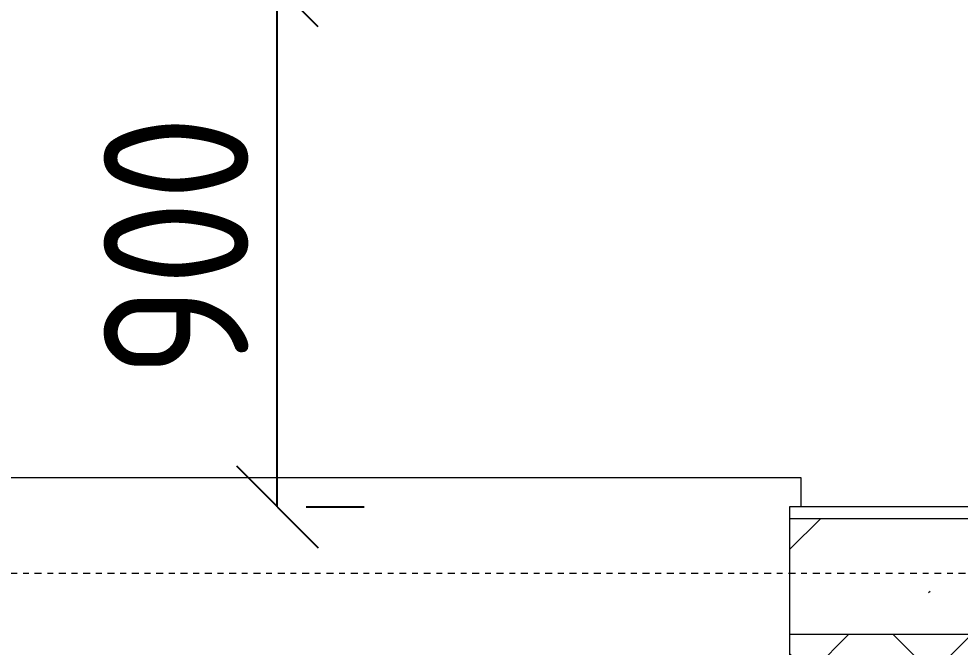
# Model space of a CAD drawing. Header units: millimetres. Extents: x -174154 to -170572, y -111302 to -109817.
# Drawn here: x -170913.08 to -170896.82, y -110935.04 to -110924.18 of the extents above; entities that cross this region are included whole.
import ezdxf

# ---------------------------------------------------------------- set-up
doc = ezdxf.new("R2010")
doc.units = ezdxf.units.MM
doc.linetypes.add('ACAD_ISO02W100', pattern=[15, 12, -3])
doc.linetypes.add('ADSK_Линия сетки', pattern=[21, 12, -3, 3, -3])
doc.layers.get('Defpoints').update_dxf_attribs({"color": 70})
for name, color, linetype, lineweight in [('!Подложка', 252, 'ACAD_ISO02W100', 25), ('Окна', 7, 'Continuous', 18), ('Оси', 7, 'Continuous', 9), ('Подоконник_Верхний брус', 7, 'Continuous', 18), ('Размеры', 7, 'Continuous', 9), ('Стены разрез', 7, 'Continuous', 40), ('Стены штриховка', 7, 'Continuous', 18)]:
    doc.layers.add(name, color=color, linetype=linetype, lineweight=lineweight)
doc.styles.add('GOST Common', font='GOST Common.ttf', dxfattribs={"width": 0.9, "height": 250})
doc.dimstyles.new('ADSK_Проверочный', dxfattribs={"dimscale": 304.8, "dimtxt": 251.4287490705518, "dimasz": 0.4639107611548557, "dimexe": 0.4921259842519685, "dimexo": 0.4921259842519685, "dimgap": 0.1640419947506562, "dimtad": 1, "dimdec": 0, "dimdsep": 46, "dimtxsty": 'GOST Common', "dimblk1": 'OBLIQUE', "dimblk2": 'OBLIQUE', "dimsah": 1, "dimcen": 0.09, "dimazin": 0, "dimtfac": 1, "dimtdec": 4, "dimtix": 1, "dimtmove": 0, "dimatfit": 3, "dimfxl": 1, "dimtvp": 1, "dimtolj": 1, "dimtzin": 0, "dimarcsym": 2})

# ---------------------------------------------------------------- blocks, each defined once
blk = doc.blocks.new('В2В_Подоконник_ПВХ - ПВХ-717279-В_АР_ПЭ_03 Этаж')
at = {"layer": 'Подоконник_Верхний брус'}
for p, q in [((-680.0000000000001, 0), (-659.9999999999925, 0)), ((660.0000000000052, 0), (680.0000000000001, 0)), ((-700.0000000000006, -279.9999999999951), (-700.0000000000007, -329.9999999999969)), ((699.9999999999997, -329.9999999999991), (699.9999999999998, -279.9999999999973)), ((-700.0000000000007, -329.9999999999969), (699.9999999999997, -329.9999999999991))]:
    blk.add_line(p, q, dxfattribs=at)
blk = doc.blocks.new('_Oblique')
at = {"color": 0, "linetype": 'ByBlock', "lineweight": -2}
blk.add_line((-0.5, -0.5), (0.5, 0.5), dxfattribs=at)
blk = doc.blocks.new('*D539')
at = {"layer": 'Defpoints', "color": 0, "transparency": 16777216}
for p in [(1013.705353962229, 1329.999999999997), (1435.203387489333, 1329.999999999997), (1335.218488629562, 429.9999999999948)]:
    blk.add_point(p, dxfattribs=at)
at = {"layer": 'Размеры', "color": 0, "lineweight": -2, "transparency": 16777216}
for p, q in [((1163.705353962229, 1329.999999999997), (1585.203387489333, 1329.999999999997)), ((1435.203387489333, 429.9999999999948), (1435.203387489333, 1329.999999999997)), ((1485.218488629562, 429.9999999999948), (1585.203387489333, 429.9999999999948))]:
    blk.add_line(p, q, dxfattribs=at)
at = {"layer": 'Размеры', "color": 0, "lineweight": -2, "transparency": 16777216, "xscale": 141.4, "yscale": 141.4, "zscale": 141.4}
for p, rotation in [((1435.203387489333, 1329.999999999997), 90), ((1435.203387489333, 429.9999999999948), 270)]:
    blk.add_blockref('_Oblique', p, dxfattribs=dict(at, rotation=rotation))
at = {"layer": 'Размеры', "color": 0, "lineweight": 20, "transparency": 16777216, "insert": (1260.203387489333, 879.9999999999952), "char_height": 250, "width": 567.6323623084321, "attachment_point": 5, "rotation": 90, "style": 'GOST Common'}
blk.add_mtext('\\A1;900', dxfattribs=at)
blk = doc.blocks.new('A$C7b4e20c5')
at = {"layer": 'Стены разрез', "lineweight": 20, "true_color": 0x636466}
h = blk.add_hatch(dxfattribs=at)
h.set_pattern_fill('FP_2', color=251, style=0, pattern_type=2)
h.set_pattern_definition([(45, (30280.00000000015, 12304.99999999978), (-314.3089642374204, 314.3089642374204), []), (45, (30594.30900000015, 12304.99999999978), (-314.3089642374204, 314.3089642374204), [555.625, -111.125, 3.353, -107.772])])
h.paths.add_polyline_path([(13641.12819182615, 209.9999999999472), (15029.99999999991, 209.9999999999472), (15029.99999999991, 409.9999999999454), (10900.01034354044, 409.9999999999545), (10900.01034354043, 209.9999999999563), (12138.85495140086, 209.9999999999563)])
h.paths.add_polyline_path([(9540.01034354043, 209.9999999999654), (9540.01034354043, 409.9999999999636), (6600.010343540423, 409.9999999999727), (6600.010343540423, 209.9999999999745), (9134.308470550255, 209.9999999999654)])
h.paths.add_polyline_path([(5240.010343540423, 209.9999999999745), (5240.01034354042, 409.9999999999727), (2320.010343540416, 409.9999999999891), (2320.010343540423, 209.9999999999909), (4627.488749274355, 209.9999999999745)])
h.paths.add_polyline_path([(496.2373381047837, 209.9999999999909), (960.0103435404235, 209.9999999999909), (960.0103435404235, 409.9999999999891), (209.9999999999673, 409.9999999999891), (209.9999999999673, 209.9999999999909)])
h = blk.add_hatch(dxfattribs=at)
h.set_pattern_fill('FP_1', color=251, style=0, pattern_type=2)
h.set_pattern_definition([(45, (30280.00000000015, 12304.99999999978), (-106.0660171779821, 106.0660171779821), []), (135, (30280.00000000015, 12304.99999999978), (-106.0660171779821, -106.0660171779821), [])])
h.paths.add_polyline_path([(15029.99999999991, 59.99999999994725), (15029.99999999991, 209.9999999999472), (10900.01034354043, 209.9999999999563), (10900.01034354044, 79.99999999995998), (10835.01034354043, 79.99999999995998), (10835.01034354043, 59.99999999995634), (12138.85495140086, 59.99999999995634)])
h.paths.add_polyline_path([(9134.308470550255, 59.99999999996544), (9605.010343540456, 59.99999999996544), (9605.010343540456, 79.99999999995998), (9540.01034354043, 79.99999999995998), (9540.01034354043, 209.9999999999654), (6600.010343540423, 209.9999999999745), (6600.010343540427, 79.99999999996908), (6535.010343540423, 79.99999999996908), (6535.01034354042, 59.99999999997272)])
h.paths.add_polyline_path([(5305.010343540453, 59.99999999997272), (5305.010343540453, 79.99999999996908), (5240.010343540423, 79.99999999996908), (5240.010343540423, 209.9999999999745), (2320.010343540423, 209.9999999999909), (2320.010343540423, 79.99999999998545), (2255.01034354042, 79.99999999998545), (2255.01034354042, 59.99999999999091), (3125.215508849058, 59.99999999998181)])
h.paths.add_polyline_path([(59.9999999999709, 59.99999999999091), (1025.010343540449, 59.99999999999091), (1025.010343540449, 79.99999999998545), (960.0103435404235, 79.99999999998545), (960.0103435404235, 209.9999999999909), (59.9999999999709, 209.9999999999909)])
h.paths.add_polyline_path([(14215.01034354044, 104.9999999979882), (14165.01034354045, 104.9999999979882), (14165.01034354045, 114.9999999979937), (13115.01034354045, 114.9999999979937), (13115.01034354045, 104.9999999979882), (13065.01034354045, 104.9999999979973), (13065.01034354045, 154.9999999980027), (13115.01034354045, 154.9999999980027), (13115.01034354045, 134.9999999979991), (14165.01034354045, 134.9999999979991), (14165.01034354045, 154.9999999979937), (14215.01034354044, 154.9999999979937), (14215.01034354044, 121.966474973502)])
at = {"layer": 'Оси', "linetype": 'ADSK_Линия сетки'}
blk.add_line((32779.99999999999, 314.9999999997399), (-1856.358330931387, 314.9999999998527), dxfattribs=at)
at = {"layer": 'Стены разрез', "color": 251, "lineweight": 20, "true_color": 0x636466}
for p, q in [((3955, 429.9999999999891), (2320.010343540442, 429.9999999999927)), ((2320.010343540442, 429.9999999999927), (2320.010343540449, 79.99999999999454))]:
    blk.add_line(p, q, dxfattribs=at)
at = {"layer": 'Стены штриховка', "color": 251, "lineweight": 20, "true_color": 0x636466}
for p, q in [((2320.010343540442, 409.9999999999927), (5240.010343540445, 409.9999999999854)), ((2320.010343540449, 209.9999999999927), (5240.010343540453, 209.9999999999818))]:
    blk.add_line(p, q, dxfattribs=at)
at = {"layer": 'Окна', "color": 251, "lineweight": 20, "true_color": 0x636466, "rotation": 180}
blk.add_blockref('В2В_Подоконник_ПВХ - ПВХ-717279-В_АР_ПЭ_03 Этаж', (1640.010343540445, 149.9999999999964), dxfattribs=at)
at = {"layer": 'Размеры', "color": 251, "lineweight": 20, "true_color": 0x636466}
dim = blk.add_linear_dim(base=(1435.203387489333, 1329.999999999997), p1=(1335.218488629562, 429.9999999999945), p2=(1013.705353962228, 1329.999999999996), angle=90, dimstyle='ADSK_Проверочный', override={"dimpost": '<>', "dimfxl": 955.7042930549271}, dxfattribs=at)
dim.commit()
dim.dimension.update_dxf_attribs({"geometry": '*D539', "text_midpoint": (1260.203387489333, 879.9999999999952)})

msp = doc.modelspace()

# ---------------------------------------------------------------- block references
at = {"layer": '!Подложка', "ltscale": 20, "xscale": 0.01, "yscale": 0.01, "zscale": 0.01}
msp.add_blockref('A$C7b4e20c5', (-170922.9627586185, -110936.9123824751), dxfattribs=at)

doc.saveas('drawing.dxf')
